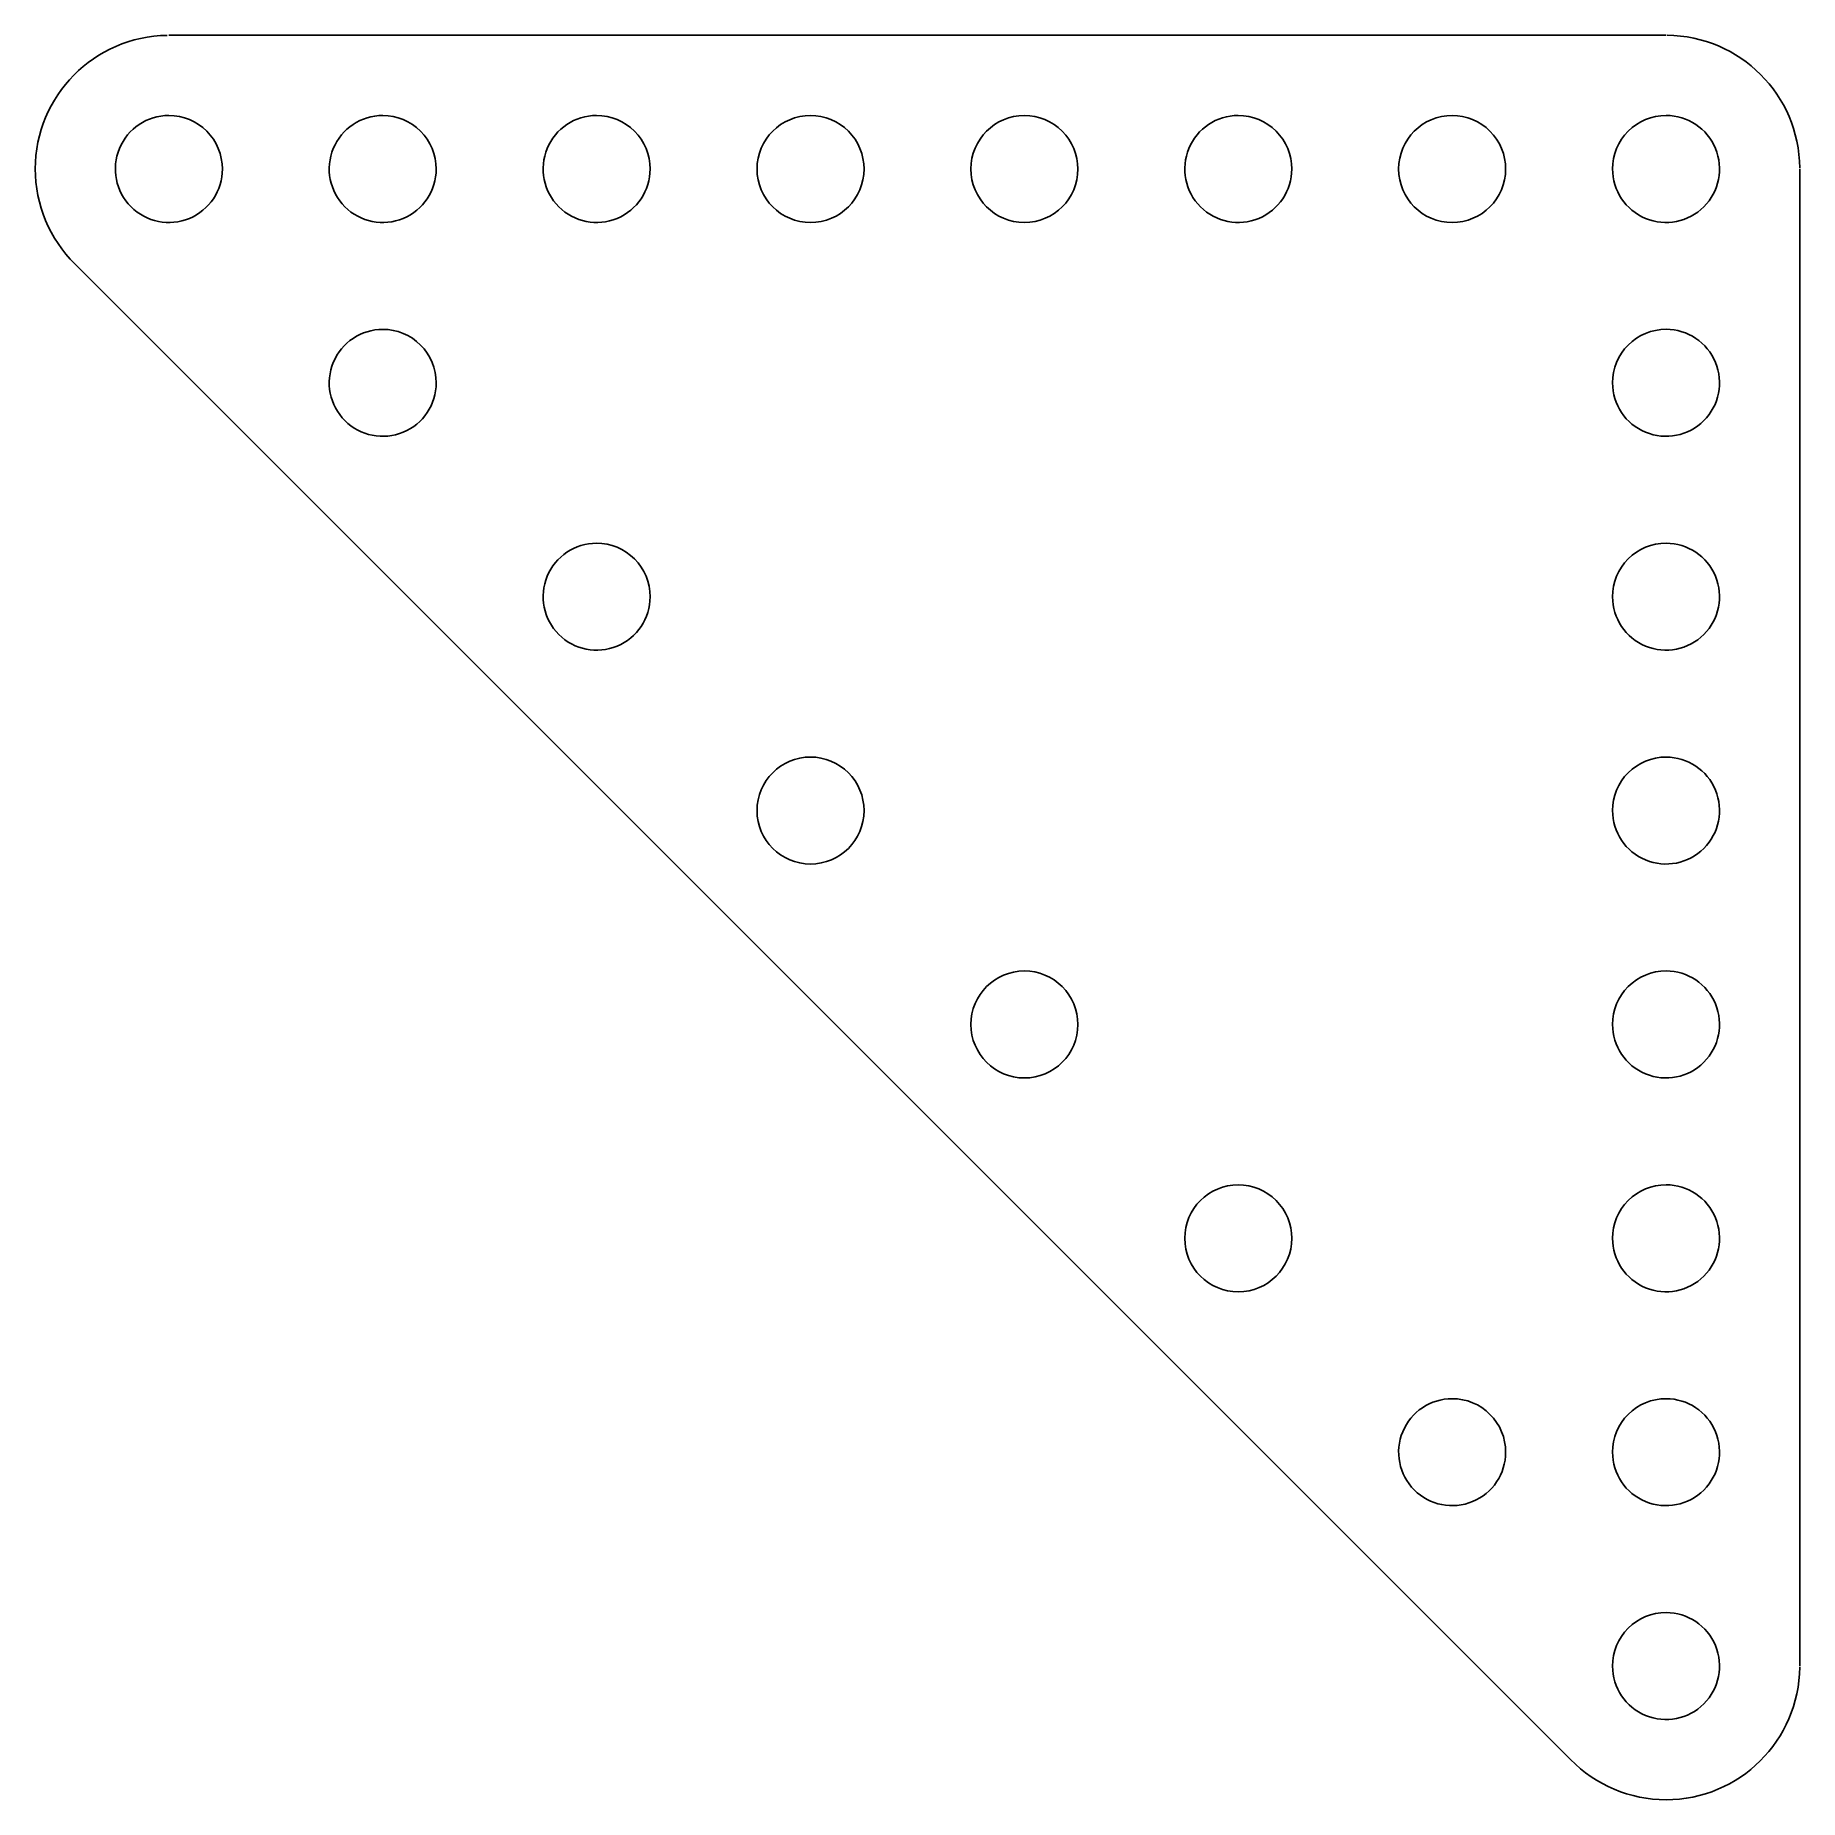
# Model space of a CAD drawing. Header units: millimetres. Extents: x 103.3 to 169.3, y 271.4 to 337.4.
import ezdxf

# ---------------------------------------------------------------- set-up
doc = ezdxf.new("R2010")
doc.units = ezdxf.units.MM
doc.layers.add('Layer_1', color=7, linetype='CONTINUOUS')

msp = doc.modelspace()

# ---------------------------------------------------------------- linework, layer by layer
at = {"layer": 'Layer_1', "color": 7}
for points in [[(164.26019, 337.377035), (108.26007, 337.377035)], [(169.26018, 276.37735), (169.26018, 332.37641)], [(104.72471, 328.841577), (160.72467, 272.83987)]]:
    msp.add_lwpolyline(points, dxfattribs=at)
for points in [[(108.26015, 334.377554)], [(116.26015, 334.377554)], [(124.26015, 334.377554)], [(132.26015, 334.377554)], [(140.26016, 334.377554)], [(148.26016, 334.377554)], [(156.26016, 334.377554)], [(162.259047, 332.376884)], [(116.26028, 326.377876)], [(162.259047, 324.376884)], [(124.26022, 318.376873)], [(162.259046, 316.37688)], [(132.26018, 310.378523)], [(162.259046, 308.37688)], [(140.26019, 302.377523)], [(162.259046, 300.37688)], [(148.26018, 294.377843)], [(162.259046, 292.37688)], [(156.26021, 286.378184)], [(162.259046, 284.37689)], [(162.259047, 276.37689)]]:
    msp.add_lwpolyline(points, close=True, dxfattribs=at)
for points in [[(103.26385, 332.376411), (103.26385, 335.113393), (105.465929, 337.340925), (108.20273, 337.372378)], [(164.29993, 337.376719), (167.030504, 337.355016), (169.238647, 335.146614), (169.26003, 332.416038)], [(108.26015, 334.377554), (107.450763, 334.377554), (106.721073, 333.889992), (106.411334, 333.142215)], [(109.675172, 333.791433), (109.299885, 334.16672), (108.790886, 334.377554), (108.26015, 334.377554)], [(116.26015, 334.377554), (115.450763, 334.377554), (114.721073, 333.889992), (114.411334, 333.142215)], [(117.675172, 333.791433), (117.299885, 334.16672), (116.790886, 334.377554), (116.26015, 334.377554)], [(124.26015, 334.377554), (123.450763, 334.377554), (122.721073, 333.889992), (122.411334, 333.142215)], [(125.675172, 333.791433), (125.299885, 334.16672), (124.790886, 334.377554), (124.26015, 334.377554)], [(132.26015, 334.377554), (131.154949, 334.377554), (130.259007, 333.481612), (130.259007, 332.376411)], [(133.675172, 333.791433), (133.299885, 334.16672), (132.790886, 334.377555), (132.26015, 334.377554)], [(140.26016, 334.377554), (139.154959, 334.377554), (138.259017, 333.481612), (138.259017, 332.376411)], [(141.675182, 333.791433), (141.299895, 334.16672), (140.790896, 334.377555), (140.26016, 334.377554)], [(148.26016, 334.377554), (147.450773, 334.377554), (146.721083, 333.889992), (146.411344, 333.142215)], [(149.675182, 333.791433), (149.299895, 334.16672), (148.790896, 334.377554), (148.26016, 334.377554)], [(156.26016, 334.377554), (155.154959, 334.377554), (154.259017, 333.481612), (154.259017, 332.376411)], [(157.675182, 333.791433), (157.299895, 334.16672), (156.790896, 334.377555), (156.26016, 334.377554)], [(164.26019, 334.378027), (163.729454, 334.378027), (163.220455, 334.167193), (162.845168, 333.791906)], [(166.109006, 333.142688), (165.799267, 333.890465), (165.069577, 334.378027), (164.26019, 334.378027)], [(110.261294, 332.376411), (110.261294, 332.907147), (110.050459, 333.416146), (109.675172, 333.791433)], [(118.261294, 332.376411), (118.261294, 332.907147), (118.050459, 333.416146), (117.675172, 333.791433)], [(126.261294, 332.376411), (126.261294, 332.907147), (126.050459, 333.416146), (125.675172, 333.791433)], [(134.261294, 332.376411), (134.261294, 332.907147), (134.050459, 333.416146), (133.675172, 333.791433)], [(142.261304, 332.376411), (142.261304, 332.907147), (142.050469, 333.416146), (141.675182, 333.791433)], [(150.261304, 332.376411), (150.261304, 332.907147), (150.050469, 333.416146), (149.675182, 333.791433)], [(158.261304, 332.376411), (158.261304, 332.907147), (158.050469, 333.416146), (157.675182, 333.791433)], [(162.845168, 333.791906), (162.469881, 333.416619), (162.259047, 332.90762), (162.259047, 332.376884)], [(106.411334, 333.142215), (106.101595, 332.394439), (106.272805, 331.533712), (106.845128, 330.961389)], [(114.411334, 333.142215), (114.101595, 332.394439), (114.272805, 331.533712), (114.845128, 330.961389)], [(122.411334, 333.142215), (122.101595, 332.394439), (122.272805, 331.533712), (122.845128, 330.961389)], [(146.411344, 333.142215), (146.101605, 332.394439), (146.272815, 331.533712), (146.845138, 330.961389)], [(165.675212, 330.961862), (166.247535, 331.534185), (166.418745, 332.394912), (166.109006, 333.142688)], [(104.7477, 328.823144), (103.7982, 329.761736), (103.26385, 331.041306), (103.26385, 332.376411)], [(109.025954, 330.527595), (109.773731, 330.837334), (110.261294, 331.567024), (110.261294, 332.376411)], [(117.025954, 330.527595), (117.773731, 330.837334), (118.261294, 331.567024), (118.261294, 332.376411)], [(125.025954, 330.527595), (125.773731, 330.837334), (126.261294, 331.567024), (126.261294, 332.376411)], [(130.259007, 332.376411), (130.259007, 331.27121), (131.154949, 330.375268), (132.26015, 330.375268)], [(132.26015, 330.375268), (133.365351, 330.375268), (134.261294, 331.27121), (134.261294, 332.376411)], [(138.259017, 332.376411), (138.259017, 331.27121), (139.154959, 330.375268), (140.26016, 330.375268)], [(140.26016, 330.375268), (141.365361, 330.375268), (142.261304, 331.27121), (142.261304, 332.376411)], [(149.025964, 330.527595), (149.773741, 330.837334), (150.261304, 331.567024), (150.261304, 332.376411)], [(154.259017, 332.376411), (154.259017, 331.27121), (155.154959, 330.375268), (156.26016, 330.375268)], [(156.26016, 330.375268), (157.365361, 330.375268), (158.261304, 331.27121), (158.261304, 332.376411)], [(162.259046, 332.376884), (162.259047, 331.567497), (162.746609, 330.837807), (163.494386, 330.528068)], [(106.845128, 330.961389), (107.417451, 330.389066), (108.278178, 330.217856), (109.025954, 330.527595)], [(114.845128, 330.961389), (115.417451, 330.389066), (116.278178, 330.217856), (117.025954, 330.527595)], [(122.845128, 330.961389), (123.417451, 330.389066), (124.278178, 330.217856), (125.025954, 330.527595)], [(146.845138, 330.961389), (147.417461, 330.389066), (148.278188, 330.217856), (149.025964, 330.527595)], [(163.494386, 330.528068), (164.242162, 330.218329), (165.102889, 330.389539), (165.675212, 330.961862)], [(116.26028, 326.377876), (115.450893, 326.377876), (114.721203, 325.890313), (114.411464, 325.142536)], [(117.675302, 325.791754), (117.300015, 326.167041), (116.791016, 326.377876), (116.26028, 326.377876)], [(164.26019, 326.378027), (163.729454, 326.378027), (163.220455, 326.167193), (162.845168, 325.791906)], [(166.109006, 325.142688), (165.799267, 325.890465), (165.069577, 326.378027), (164.26019, 326.378027)], [(118.261424, 324.376732), (118.261424, 324.907468), (118.050589, 325.416467), (117.675302, 325.791754)], [(162.845168, 325.791906), (162.469881, 325.416619), (162.259047, 324.90762), (162.259047, 324.376884)], [(114.411464, 325.142536), (114.101725, 324.39476), (114.272935, 323.534033), (114.845258, 322.96171)], [(165.675212, 322.961862), (166.247535, 323.534185), (166.418745, 324.394912), (166.109006, 325.142688)], [(117.026084, 322.527916), (117.773861, 322.837655), (118.261424, 323.567345), (118.261424, 324.376732)], [(162.259046, 324.376884), (162.259047, 323.567497), (162.746609, 322.837807), (163.494386, 322.528068)], [(114.845258, 322.96171), (115.417581, 322.389387), (116.278308, 322.218177), (117.026084, 322.527916)], [(163.494386, 322.528068), (164.242162, 322.218329), (165.102889, 322.389539), (165.675212, 322.961862)], [(124.26022, 318.376873), (123.450833, 318.376873), (122.721143, 317.889311), (122.411404, 317.141534)], [(125.675242, 317.790752), (125.299955, 318.166039), (124.790956, 318.376873), (124.26022, 318.376873)], [(164.26019, 318.378023), (163.729454, 318.378023), (163.220455, 318.167189), (162.845168, 317.791902)], [(166.109006, 317.142684), (165.799267, 317.890461), (165.069577, 318.378023), (164.26019, 318.378023)], [(126.261364, 316.37573), (126.261364, 316.906466), (126.050529, 317.415465), (125.675242, 317.790752)], [(162.845168, 317.791902), (162.469881, 317.416615), (162.259046, 316.907616), (162.259046, 316.37688)], [(122.411404, 317.141534), (122.101665, 316.393758), (122.272875, 315.533031), (122.845198, 314.960708)], [(165.675212, 314.961858), (166.247535, 315.534181), (166.418745, 316.394908), (166.109006, 317.142684)], [(125.026024, 314.526914), (125.773801, 314.836653), (126.261364, 315.566343), (126.261364, 316.37573)], [(162.259046, 316.37688), (162.259046, 315.567493), (162.746609, 314.837803), (163.494386, 314.528064)], [(122.845198, 314.960708), (123.417521, 314.388385), (124.278248, 314.217175), (125.026024, 314.526914)], [(163.494386, 314.528064), (164.242162, 314.218325), (165.102889, 314.389535), (165.675212, 314.961858)], [(132.26018, 310.378524), (131.154979, 310.378523), (130.259037, 309.482581), (130.259037, 308.37738)], [(133.675202, 309.792402), (133.299915, 310.167689), (132.790916, 310.378523), (132.26018, 310.378523)], [(164.26019, 310.378023), (163.729454, 310.378023), (163.220455, 310.167189), (162.845168, 309.791902)], [(166.109006, 309.142684), (165.799267, 309.890461), (165.069577, 310.378023), (164.26019, 310.378023)], [(134.261324, 308.37738), (134.261324, 308.908116), (134.050489, 309.417115), (133.675202, 309.792402)], [(162.845168, 309.791902), (162.469881, 309.416615), (162.259046, 308.907616), (162.259046, 308.37688)], [(165.675212, 306.961858), (166.247535, 307.534181), (166.418745, 308.394908), (166.109006, 309.142684)], [(130.259037, 308.37738), (130.259037, 307.272179), (131.154979, 306.376237), (132.26018, 306.376237)], [(132.26018, 306.376237), (133.365381, 306.376237), (134.261324, 307.272179), (134.261324, 308.37738)], [(162.259046, 308.37688), (162.259046, 307.567493), (162.746609, 306.837803), (163.494386, 306.528064)], [(163.494386, 306.528064), (164.242162, 306.218325), (165.102889, 306.389535), (165.675212, 306.961858)], [(140.26019, 302.377523), (139.154989, 302.377523), (138.259047, 301.481581), (138.259047, 300.37638)], [(141.675212, 301.791402), (141.299925, 302.166689), (140.790926, 302.377523), (140.26019, 302.377523)], [(164.26019, 302.378023), (163.729454, 302.378023), (163.220455, 302.167189), (162.845168, 301.791902)], [(166.109006, 301.142684), (165.799267, 301.890461), (165.069577, 302.378023), (164.26019, 302.378023)], [(142.261334, 300.37638), (142.261334, 300.907116), (142.050499, 301.416115), (141.675212, 301.791402)], [(162.845168, 301.791902), (162.469881, 301.416615), (162.259046, 300.907616), (162.259046, 300.37688)], [(165.675212, 298.961858), (166.247535, 299.534181), (166.418745, 300.394908), (166.109006, 301.142684)], [(138.259047, 300.37638), (138.259047, 299.271179), (139.154989, 298.375237), (140.26019, 298.375237)], [(140.26019, 298.375237), (141.365391, 298.375237), (142.261334, 299.271179), (142.261334, 300.37638)], [(162.259046, 300.37688), (162.259046, 299.567493), (162.746609, 298.837803), (163.494386, 298.528064)], [(163.494386, 298.528064), (164.242162, 298.218325), (165.102889, 298.389535), (165.675212, 298.961858)], [(148.26018, 294.377843), (147.154979, 294.377843), (146.259037, 293.481901), (146.259037, 292.3767)], [(149.675202, 293.791722), (149.299915, 294.167009), (148.790916, 294.377844), (148.26018, 294.377843)], [(164.26019, 294.378023), (163.729454, 294.378023), (163.220455, 294.167189), (162.845168, 293.791902)], [(166.109006, 293.142684), (165.799267, 293.890461), (165.069577, 294.378023), (164.26019, 294.378023)], [(150.261324, 292.3767), (150.261324, 292.907436), (150.050489, 293.416435), (149.675202, 293.791722)], [(162.845168, 293.791902), (162.469881, 293.416615), (162.259046, 292.907616), (162.259046, 292.37688)], [(165.675212, 290.961858), (166.247535, 291.534181), (166.418745, 292.394908), (166.109006, 293.142684)], [(146.259037, 292.3767), (146.259037, 291.271499), (147.154979, 290.375557), (148.26018, 290.375557)], [(148.26018, 290.375557), (149.365381, 290.375557), (150.261324, 291.271499), (150.261324, 292.3767)], [(162.259046, 292.37688), (162.259046, 291.567493), (162.746609, 290.837803), (163.494386, 290.528064)], [(163.494386, 290.528064), (164.242162, 290.218325), (165.102889, 290.389535), (165.675212, 290.961858)], [(156.26021, 286.378183), (155.450823, 286.378184), (154.721133, 285.890621), (154.411394, 285.142844)], [(157.675232, 285.792062), (157.299945, 286.167349), (156.790946, 286.378184), (156.26021, 286.378184)], [(158.261354, 284.37704), (158.261354, 284.907776), (158.050519, 285.416775), (157.675232, 285.792062)], [(162.845168, 285.791912), (162.469881, 285.416625), (162.259046, 284.907626), (162.259046, 284.37689)], [(164.26019, 286.378034), (163.729454, 286.378034), (163.220455, 286.167199), (162.845168, 285.791912)], [(166.109006, 285.142694), (165.799267, 285.890471), (165.069577, 286.378034), (164.26019, 286.378034)], [(154.411394, 285.142844), (154.101655, 284.395068), (154.272865, 283.534341), (154.845188, 282.962018)], [(165.675212, 282.961868), (166.247535, 283.534191), (166.418745, 284.394918), (166.109006, 285.142694)], [(157.026014, 282.528224), (157.773791, 282.837963), (158.261354, 283.567653), (158.261354, 284.37704)], [(162.259046, 284.37689), (162.259046, 283.567503), (162.746609, 282.837813), (163.494386, 282.528074)], [(154.845188, 282.962018), (155.417511, 282.389695), (156.278238, 282.218485), (157.026014, 282.528224)], [(163.494386, 282.528074), (164.242162, 282.218335), (165.102889, 282.389545), (165.675212, 282.961868)], [(164.26019, 278.378034), (163.729454, 278.378034), (163.220455, 278.167199), (162.845168, 277.791912)], [(166.109006, 277.142694), (165.799267, 277.890471), (165.069577, 278.378034), (164.26019, 278.378034)], [(162.845168, 277.791912), (162.469881, 277.416625), (162.259047, 276.907626), (162.259047, 276.37689)], [(165.675212, 274.961868), (166.247535, 275.534191), (166.418745, 276.394918), (166.109006, 277.142694)], [(162.259046, 276.37689), (162.259047, 275.567503), (162.746609, 274.837813), (163.494386, 274.528074)], [(169.26004, 276.33772), (169.238527, 273.591664), (167.00633, 271.376888), (164.26019, 271.37689)], [(163.494386, 274.528074), (164.242162, 274.218335), (165.102889, 274.389545), (165.675212, 274.961868)], [(164.26019, 271.37689), (162.916486, 271.376891), (161.629334, 271.917728), (160.6889, 272.87748)]]:
    msp.add_open_spline(points, degree=3, dxfattribs=at)

doc.saveas('drawing.dxf')
